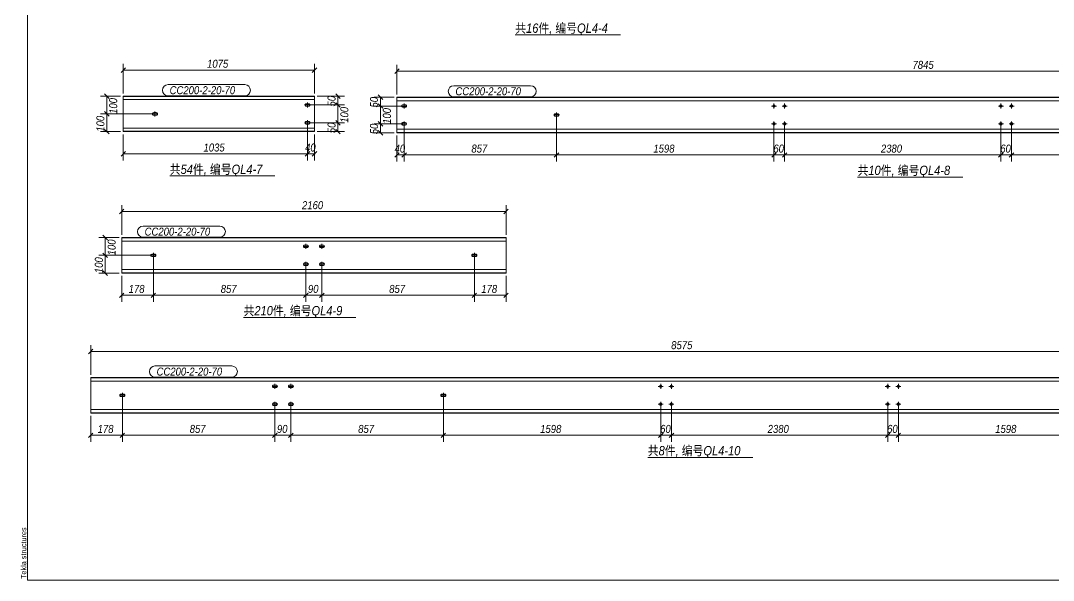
# Model space of a CAD drawing. Extents: x 857 to 4439, y -1249 to 4637.
# Drawn here: x 857.2 to 1244.2, y 2156.9 to 2366.5 of the extents above; entities that cross this region are included whole.
import ezdxf

# ---------------------------------------------------------------- set-up
doc = ezdxf.new("R2010")
doc.units = 0
doc.header["$LTSCALE"] = 1000
doc.header["$MEASUREMENT"] = 0
doc.linetypes.add('XKITLINE00', pattern=[0])
doc.linetypes.add('XKITLINE02', pattern=[4, 2, -2])
for name, color, linetype, lineweight in [('Bolt', 7, 'Continuous', 0), ('DrawingSheet', 5, 'Continuous', 0), ('OtherObjectType', 1, 'Continuous', 0), ('Part', 2, 'Continuous', 0), ('PartMark', 3, 'Continuous', 0), ('Z-DIMENSIONS', 1, 'Continuous', 0)]:
    doc.layers.add(name, color=color, linetype=linetype, lineweight=lineweight)
doc.styles.add('Arial', font='arial.ttf')
doc.styles.add('Arial Italic', font='ariali.ttf')

# ---------------------------------------------------------------- blocks, each defined once
blk = doc.blocks.new('墙面檩条4A')
at = {"layer": 'Bolt', "color": 3, "linetype": 'XKITLINE00', "lineweight": 0}
for p, q in [((108.97, 183.25), (108.93, 183.07)), ((108.93, 183.07), (108.93, 183.07)), ((108.93, 183.07), (108.97, 182.89)), ((110.8, 183.07), (108.93, 183.07)), ((109.07, 183.4), (108.97, 183.25)), ((108.97, 182.89), (109.07, 182.74)), ((109.22, 183.5), (109.07, 183.4)), ((109.07, 182.74), (109.22, 182.64)), ((109.4, 183.53), (109.22, 183.5)), ((109.22, 182.64), (109.4, 182.6)), ((110.33, 183.53), (109.4, 183.53)), ((109.4, 182.6), (110.33, 182.6)), ((109.86, 184), (109.86, 182.13)), ((110.51, 183.5), (110.33, 183.53)), ((110.33, 182.6), (110.51, 182.64)), ((110.66, 183.4), (110.51, 183.5)), ((110.51, 182.64), (110.66, 182.74)), ((110.76, 183.25), (110.66, 183.4)), ((110.66, 182.74), (110.76, 182.89)), ((110.8, 183.07), (110.76, 183.25)), ((110.76, 182.89), (110.8, 183.07)), ((110.8, 183.07), (110.8, 183.07)), ((145.17, 182.84), (145.13, 182.66)), ((145.13, 182.66), (145.13, 182.66)), ((145.13, 182.66), (145.17, 182.48)), ((147, 182.66), (145.13, 182.66)), ((145.27, 182.99), (145.17, 182.84)), ((145.17, 182.48), (145.27, 182.33)), ((145.42, 183.09), (145.27, 182.99)), ((145.27, 182.33), (145.42, 182.23)), ((145.6, 183.13), (145.42, 183.09)), ((145.42, 182.23), (145.6, 182.2)), ((146.53, 183.13), (145.6, 183.13)), ((145.6, 182.2), (146.53, 182.2)), ((146.06, 183.6), (146.06, 181.73)), ((146.71, 183.09), (146.53, 183.13)), ((146.53, 182.2), (146.71, 182.23)), ((146.86, 182.99), (146.71, 183.09)), ((146.71, 182.23), (146.86, 182.33)), ((146.96, 182.84), (146.86, 182.99)), ((146.86, 182.33), (146.96, 182.48)), ((147, 182.66), (146.96, 182.84)), ((146.96, 182.48), (147, 182.66)), ((147, 182.66), (147, 182.66)), ((285.6, 182.66), (283.73, 182.66)), ((284.66, 181.73), (284.66, 183.6)), ((289.6, 182.66), (287.73, 182.66)), ((288.66, 181.73), (288.66, 183.6)), ((370.63, 182.66), (368.76, 182.66)), ((369.7, 181.73), (369.7, 183.6)), ((374.63, 182.66), (372.76, 182.66)), ((373.7, 181.73), (373.7, 183.6)), ((51.83, 179.91), (51.8, 179.73)), ((51.8, 179.73), (51.8, 179.73)), ((51.8, 179.73), (51.83, 179.56)), ((53.66, 179.73), (51.8, 179.73)), ((51.93, 180.06), (51.83, 179.91)), ((51.83, 179.56), (51.93, 179.4)), ((52.08, 180.17), (51.93, 180.06)), ((51.93, 179.4), (52.08, 179.3)), ((52.26, 180.2), (52.08, 180.17)), ((52.08, 179.3), (52.26, 179.27)), ((53.2, 180.2), (52.26, 180.2)), ((52.26, 179.27), (53.2, 179.27)), ((52.73, 180.67), (52.73, 178.8)), ((53.38, 180.17), (53.2, 180.2)), ((53.2, 179.27), (53.38, 179.3)), ((53.53, 180.06), (53.38, 180.17)), ((53.38, 179.3), (53.53, 179.4)), ((53.63, 179.91), (53.53, 180.06)), ((53.53, 179.4), (53.63, 179.56)), ((53.66, 179.73), (53.63, 179.91)), ((53.63, 179.56), (53.66, 179.73)), ((53.66, 179.73), (53.66, 179.73)), ((202.3, 179.51), (202.26, 179.33)), ((202.26, 179.33), (202.26, 179.33)), ((202.26, 179.33), (202.3, 179.15)), ((204.13, 179.33), (202.26, 179.33)), ((202.4, 179.66), (202.3, 179.51)), ((202.3, 179.15), (202.4, 179)), ((202.55, 179.76), (202.4, 179.66)), ((202.4, 179), (202.55, 178.9)), ((202.73, 179.8), (202.55, 179.76)), ((202.55, 178.9), (202.73, 178.86)), ((203.66, 179.8), (202.73, 179.8)), ((202.73, 178.86), (203.66, 178.86)), ((203.2, 180.26), (203.2, 178.4)), ((203.84, 179.76), (203.66, 179.8)), ((203.66, 178.86), (203.84, 178.9)), ((203.99, 179.66), (203.84, 179.76)), ((203.84, 178.9), (203.99, 179)), ((204.1, 179.51), (203.99, 179.66)), ((203.99, 179), (204.1, 179.15)), ((204.13, 179.33), (204.1, 179.51)), ((204.1, 179.15), (204.13, 179.33)), ((204.13, 179.33), (204.13, 179.33)), ((108.97, 176.58), (108.93, 176.4)), ((108.93, 176.4), (108.93, 176.4)), ((108.93, 176.4), (108.97, 176.22)), ((110.8, 176.4), (108.93, 176.4)), ((109.07, 176.73), (108.97, 176.58)), ((108.97, 176.22), (109.07, 176.07)), ((109.22, 176.83), (109.07, 176.73)), ((109.07, 176.07), (109.22, 175.97)), ((109.4, 176.87), (109.22, 176.83)), ((109.22, 175.97), (109.4, 175.93)), ((110.33, 176.87), (109.4, 176.87)), ((109.4, 175.93), (110.33, 175.93)), ((109.86, 177.33), (109.86, 175.47)), ((110.51, 176.83), (110.33, 176.87)), ((110.33, 175.93), (110.51, 175.97)), ((110.66, 176.73), (110.51, 176.83)), ((110.51, 175.97), (110.66, 176.07)), ((110.76, 176.58), (110.66, 176.73)), ((110.66, 176.07), (110.76, 176.22)), ((110.8, 176.4), (110.76, 176.58)), ((110.76, 176.22), (110.8, 176.4)), ((110.8, 176.4), (110.8, 176.4)), ((145.17, 176.18), (145.13, 176)), ((145.13, 176), (145.13, 176)), ((145.13, 176), (145.17, 175.82)), ((147, 176), (145.13, 176)), ((145.27, 176.33), (145.17, 176.18)), ((145.17, 175.82), (145.27, 175.67)), ((145.42, 176.43), (145.27, 176.33)), ((145.27, 175.67), (145.42, 175.57)), ((145.6, 176.46), (145.42, 176.43)), ((145.42, 175.57), (145.6, 175.53)), ((146.53, 176.46), (145.6, 176.46)), ((145.6, 175.53), (146.53, 175.53)), ((146.06, 176.93), (146.06, 175.06)), ((146.71, 176.43), (146.53, 176.46)), ((146.53, 175.53), (146.71, 175.57)), ((146.86, 176.33), (146.71, 176.43)), ((146.71, 175.57), (146.86, 175.67)), ((146.96, 176.18), (146.86, 176.33)), ((146.86, 175.67), (146.96, 175.82)), ((147, 176), (146.96, 176.18)), ((146.96, 175.82), (147, 176)), ((147, 176), (147, 176)), ((285.6, 176), (283.73, 176)), ((284.66, 175.06), (284.66, 176.93)), ((289.6, 176), (287.73, 176)), ((288.66, 175.06), (288.66, 176.93)), ((370.63, 176), (368.76, 176)), ((369.7, 175.06), (369.7, 176.93)), ((374.63, 176), (372.76, 176)), ((373.7, 175.06), (373.7, 176.93)), ((108.37, 130.27), (108.33, 130.09)), ((108.33, 130.09), (108.33, 130.09)), ((108.33, 130.09), (108.37, 129.91)), ((110.2, 130.09), (108.33, 130.09)), ((108.47, 130.42), (108.37, 130.27)), ((108.37, 129.91), (108.47, 129.76)), ((108.62, 130.52), (108.47, 130.42)), ((108.47, 129.76), (108.62, 129.66)), ((108.8, 130.56), (108.62, 130.52)), ((108.62, 129.66), (108.8, 129.62)), ((109.73, 130.56), (108.8, 130.56)), ((108.8, 129.62), (109.73, 129.62)), ((109.27, 131.02), (109.27, 129.16)), ((109.91, 130.52), (109.73, 130.56)), ((109.73, 129.62), (109.91, 129.66)), ((110.06, 130.42), (109.91, 130.52)), ((109.91, 129.66), (110.06, 129.76)), ((110.16, 130.27), (110.06, 130.42)), ((110.06, 129.76), (110.16, 129.91)), ((110.2, 130.09), (110.16, 130.27)), ((110.16, 129.91), (110.2, 130.09)), ((110.2, 130.09), (110.2, 130.09)), ((114.37, 130.27), (114.33, 130.09)), ((114.33, 130.09), (114.33, 130.09)), ((114.33, 130.09), (114.37, 129.91)), ((116.2, 130.09), (114.33, 130.09)), ((114.47, 130.42), (114.37, 130.27)), ((114.37, 129.91), (114.47, 129.76)), ((114.62, 130.52), (114.47, 130.42)), ((114.47, 129.76), (114.62, 129.66)), ((114.8, 130.56), (114.62, 130.52)), ((114.62, 129.66), (114.8, 129.62)), ((115.73, 130.56), (114.8, 130.56)), ((114.8, 129.62), (115.73, 129.62)), ((115.27, 131.02), (115.27, 129.16)), ((115.91, 130.52), (115.73, 130.56)), ((115.73, 129.62), (115.91, 129.66)), ((116.06, 130.42), (115.91, 130.52)), ((115.91, 129.66), (116.06, 129.76)), ((116.16, 130.27), (116.06, 130.42)), ((116.06, 129.76), (116.16, 129.91)), ((116.2, 130.09), (116.16, 130.27)), ((116.16, 129.91), (116.2, 130.09)), ((116.2, 130.09), (116.2, 130.09)), ((51.23, 126.94), (51.2, 126.76)), ((51.2, 126.76), (51.2, 126.76)), ((51.2, 126.76), (51.23, 126.58)), ((53.07, 126.76), (51.2, 126.76)), ((51.34, 127.09), (51.23, 126.94)), ((51.23, 126.58), (51.34, 126.43)), ((51.49, 127.19), (51.34, 127.09)), ((51.34, 126.43), (51.49, 126.33)), ((51.67, 127.22), (51.49, 127.19)), ((51.49, 126.33), (51.67, 126.29)), ((52.6, 127.22), (51.67, 127.22)), ((51.67, 126.29), (52.6, 126.29)), ((52.13, 127.69), (52.13, 125.82)), ((52.78, 127.19), (52.6, 127.22)), ((52.6, 126.29), (52.78, 126.33)), ((52.93, 127.09), (52.78, 127.19)), ((52.78, 126.33), (52.93, 126.43)), ((53.03, 126.94), (52.93, 127.09)), ((52.93, 126.43), (53.03, 126.58)), ((53.07, 126.76), (53.03, 126.94)), ((53.03, 126.58), (53.07, 126.76)), ((53.07, 126.76), (53.07, 126.76)), ((108.62, 123.86), (108.47, 123.75)), ((108.8, 123.89), (108.62, 123.86)), ((109.73, 123.89), (108.8, 123.89)), ((109.27, 124.36), (109.27, 122.49)), ((109.91, 123.86), (109.73, 123.89)), ((110.06, 123.75), (109.91, 123.86)), ((114.62, 123.86), (114.47, 123.75)), ((114.8, 123.89), (114.62, 123.86)), ((115.73, 123.89), (114.8, 123.89)), ((115.27, 124.36), (115.27, 122.49)), ((115.91, 123.86), (115.73, 123.89)), ((116.06, 123.75), (115.91, 123.86)), ((171.5, 126.94), (171.47, 126.76)), ((171.47, 126.76), (171.47, 126.76)), ((171.47, 126.76), (171.5, 126.58)), ((173.33, 126.76), (171.47, 126.76)), ((171.6, 127.09), (171.5, 126.94)), ((171.5, 126.58), (171.6, 126.43)), ((171.75, 127.19), (171.6, 127.09)), ((171.6, 126.43), (171.75, 126.33)), ((171.93, 127.22), (171.75, 127.19)), ((171.75, 126.33), (171.93, 126.29)), ((172.87, 127.22), (171.93, 127.22)), ((171.93, 126.29), (172.87, 126.29)), ((172.4, 127.69), (172.4, 125.82)), ((173.04, 127.19), (172.87, 127.22)), ((172.87, 126.29), (173.04, 126.33)), ((173.2, 127.09), (173.04, 127.19)), ((173.04, 126.33), (173.2, 126.43)), ((173.3, 126.94), (173.2, 127.09)), ((173.2, 126.43), (173.3, 126.58)), ((173.33, 126.76), (173.3, 126.94)), ((173.3, 126.58), (173.33, 126.76)), ((173.33, 126.76), (173.33, 126.76)), ((108.37, 123.6), (108.33, 123.42)), ((108.33, 123.42), (108.33, 123.42)), ((108.33, 123.42), (108.37, 123.25)), ((110.2, 123.42), (108.33, 123.42)), ((108.47, 123.75), (108.37, 123.6)), ((108.37, 123.25), (108.47, 123.09)), ((108.47, 123.09), (108.62, 122.99)), ((108.62, 122.99), (108.8, 122.96)), ((108.8, 122.96), (109.73, 122.96)), ((109.73, 122.96), (109.91, 122.99)), ((109.91, 122.99), (110.06, 123.09)), ((110.16, 123.6), (110.06, 123.75)), ((110.06, 123.09), (110.16, 123.25)), ((110.2, 123.42), (110.16, 123.6)), ((110.16, 123.25), (110.2, 123.42)), ((110.2, 123.42), (110.2, 123.42)), ((114.37, 123.6), (114.33, 123.42)), ((114.33, 123.42), (114.33, 123.42)), ((114.33, 123.42), (114.37, 123.25)), ((116.2, 123.42), (114.33, 123.42)), ((114.47, 123.75), (114.37, 123.6)), ((114.37, 123.25), (114.47, 123.09)), ((114.47, 123.09), (114.62, 122.99)), ((114.62, 122.99), (114.8, 122.96)), ((114.8, 122.96), (115.73, 122.96)), ((115.73, 122.96), (115.91, 122.99)), ((115.91, 122.99), (116.06, 123.09)), ((116.16, 123.6), (116.06, 123.75)), ((116.06, 123.09), (116.16, 123.25)), ((116.2, 123.42), (116.16, 123.6)), ((116.16, 123.25), (116.2, 123.42)), ((116.2, 123.42), (116.2, 123.42)), ((96.74, 77.83), (96.71, 77.65)), ((96.71, 77.65), (96.71, 77.65)), ((96.71, 77.65), (96.74, 77.47)), ((98.58, 77.65), (96.71, 77.65)), ((96.85, 77.98), (96.74, 77.83)), ((96.74, 77.47), (96.85, 77.32)), ((97, 78.08), (96.85, 77.98)), ((97.18, 78.12), (97, 78.08)), ((98.11, 78.12), (97.18, 78.12)), ((97.64, 78.59), (97.64, 76.72)), ((98.29, 78.08), (98.11, 78.12)), ((98.44, 77.98), (98.29, 78.08)), ((98.54, 77.83), (98.44, 77.98)), ((98.44, 77.32), (98.54, 77.47)), ((98.58, 77.65), (98.54, 77.83)), ((98.54, 77.47), (98.58, 77.65)), ((98.58, 77.65), (98.58, 77.65)), ((102.74, 77.83), (102.71, 77.65)), ((102.71, 77.65), (102.71, 77.65)), ((102.71, 77.65), (102.74, 77.47)), ((104.58, 77.65), (102.71, 77.65)), ((102.85, 77.98), (102.74, 77.83)), ((102.74, 77.47), (102.85, 77.32)), ((103, 78.08), (102.85, 77.98)), ((103.18, 78.12), (103, 78.08)), ((104.11, 78.12), (103.18, 78.12)), ((103.64, 78.59), (103.64, 76.72)), ((104.29, 78.08), (104.11, 78.12)), ((104.44, 77.98), (104.29, 78.08)), ((104.54, 77.83), (104.44, 77.98)), ((104.44, 77.32), (104.54, 77.47)), ((104.58, 77.65), (104.54, 77.83)), ((104.54, 77.47), (104.58, 77.65)), ((104.58, 77.65), (104.58, 77.65)), ((243.17, 77.65), (241.31, 77.65)), ((242.24, 76.72), (242.24, 78.59)), ((247.17, 77.65), (245.31, 77.65)), ((246.24, 76.72), (246.24, 78.59)), ((328.21, 77.65), (326.34, 77.65)), ((327.27, 76.72), (327.27, 78.59)), ((332.21, 77.65), (330.34, 77.65)), ((331.27, 76.72), (331.27, 78.59)), ((39.61, 74.5), (39.58, 74.32)), ((39.58, 74.32), (39.58, 74.32)), ((39.58, 74.32), (39.61, 74.14)), ((41.44, 74.32), (39.58, 74.32)), ((39.71, 74.65), (39.61, 74.5)), ((39.61, 74.14), (39.71, 73.99)), ((39.86, 74.75), (39.71, 74.65)), ((39.71, 73.99), (39.86, 73.89)), ((40.04, 74.79), (39.86, 74.75)), ((39.86, 73.89), (40.04, 73.85)), ((40.98, 74.79), (40.04, 74.79)), ((40.04, 73.85), (40.98, 73.85)), ((40.51, 75.25), (40.51, 73.39)), ((41.15, 74.75), (40.98, 74.79)), ((40.98, 73.85), (41.15, 73.89)), ((41.31, 74.65), (41.15, 74.75)), ((41.15, 73.89), (41.31, 73.99)), ((41.41, 74.5), (41.31, 74.65)), ((41.31, 73.99), (41.41, 74.14)), ((41.44, 74.32), (41.41, 74.5)), ((41.41, 74.14), (41.44, 74.32)), ((41.44, 74.32), (41.44, 74.32)), ((96.85, 77.32), (97, 77.22)), ((97, 77.22), (97.18, 77.19)), ((97.18, 77.19), (98.11, 77.19)), ((98.11, 77.19), (98.29, 77.22)), ((98.29, 77.22), (98.44, 77.32)), ((102.85, 77.32), (103, 77.22)), ((103, 77.22), (103.18, 77.19)), ((103.18, 77.19), (104.11, 77.19)), ((104.11, 77.19), (104.29, 77.22)), ((104.29, 77.22), (104.44, 77.32)), ((159.88, 74.5), (159.84, 74.32)), ((159.84, 74.32), (159.84, 74.32)), ((159.84, 74.32), (159.88, 74.14)), ((161.71, 74.32), (159.84, 74.32)), ((159.98, 74.65), (159.88, 74.5)), ((159.88, 74.14), (159.98, 73.99)), ((160.13, 74.75), (159.98, 74.65)), ((159.98, 73.99), (160.13, 73.89)), ((160.31, 74.79), (160.13, 74.75)), ((160.13, 73.89), (160.31, 73.85)), ((161.24, 74.79), (160.31, 74.79)), ((160.31, 73.85), (161.24, 73.85)), ((160.78, 75.25), (160.78, 73.39)), ((161.42, 74.75), (161.24, 74.79)), ((161.24, 73.85), (161.42, 73.89)), ((161.57, 74.65), (161.42, 74.75)), ((161.42, 73.89), (161.57, 73.99)), ((161.67, 74.5), (161.57, 74.65)), ((161.57, 73.99), (161.67, 74.14)), ((161.71, 74.32), (161.67, 74.5)), ((161.67, 74.14), (161.71, 74.32)), ((161.71, 74.32), (161.71, 74.32)), ((96.74, 71.16), (96.71, 70.99)), ((96.71, 70.99), (96.71, 70.99)), ((96.71, 70.99), (96.74, 70.81)), ((98.58, 70.99), (96.71, 70.99)), ((96.85, 71.32), (96.74, 71.16)), ((96.74, 70.81), (96.85, 70.66)), ((97, 71.42), (96.85, 71.32)), ((96.85, 70.66), (97, 70.55)), ((97.18, 71.45), (97, 71.42)), ((97, 70.55), (97.18, 70.52)), ((98.11, 71.45), (97.18, 71.45)), ((97.18, 70.52), (98.11, 70.52)), ((97.64, 71.92), (97.64, 70.05)), ((98.29, 71.42), (98.11, 71.45)), ((98.11, 70.52), (98.29, 70.55)), ((98.44, 71.32), (98.29, 71.42)), ((98.29, 70.55), (98.44, 70.66)), ((98.54, 71.16), (98.44, 71.32)), ((98.44, 70.66), (98.54, 70.81)), ((98.58, 70.99), (98.54, 71.16)), ((98.54, 70.81), (98.58, 70.99)), ((98.58, 70.99), (98.58, 70.99)), ((102.74, 71.16), (102.71, 70.99)), ((102.71, 70.99), (102.71, 70.99)), ((102.71, 70.99), (102.74, 70.81)), ((104.58, 70.99), (102.71, 70.99)), ((102.85, 71.32), (102.74, 71.16)), ((102.74, 70.81), (102.85, 70.66)), ((103, 71.42), (102.85, 71.32)), ((102.85, 70.66), (103, 70.55)), ((103.18, 71.45), (103, 71.42)), ((103, 70.55), (103.18, 70.52)), ((104.11, 71.45), (103.18, 71.45)), ((103.18, 70.52), (104.11, 70.52)), ((103.64, 71.92), (103.64, 70.05)), ((104.29, 71.42), (104.11, 71.45)), ((104.11, 70.52), (104.29, 70.55)), ((104.44, 71.32), (104.29, 71.42)), ((104.29, 70.55), (104.44, 70.66)), ((104.54, 71.16), (104.44, 71.32)), ((104.44, 70.66), (104.54, 70.81)), ((104.58, 70.99), (104.54, 71.16)), ((104.54, 70.81), (104.58, 70.99)), ((104.58, 70.99), (104.58, 70.99)), ((243.17, 70.99), (241.31, 70.99)), ((242.24, 70.05), (242.24, 71.92)), ((247.17, 70.99), (245.31, 70.99)), ((246.24, 70.05), (246.24, 71.92)), ((328.21, 70.99), (326.34, 70.99)), ((327.27, 70.05), (327.27, 71.92)), ((332.21, 70.99), (330.34, 70.99)), ((331.27, 70.05), (331.27, 71.92))]:
    blk.add_line(p, q, dxfattribs=at)
for centre in [(284.66, 182.66), (288.66, 182.66), (369.7, 182.66), (373.7, 182.66), (284.66, 176), (288.66, 176), (369.7, 176), (373.7, 176), (242.24, 77.65), (246.24, 77.65), (327.27, 77.65), (331.27, 77.65), (242.24, 70.99), (246.24, 70.99), (327.27, 70.99), (331.27, 70.99)]:
    blk.add_circle(centre, 0.467, dxfattribs=at)
at = {"layer": 'DrawingSheet', "color": 5, "linetype": 'XKITLINE00', "lineweight": 0}
for p, q in [((5, 415), (5, 5)), ((5, 5), (589, 5))]:
    blk.add_line(p, q, dxfattribs=at)
at = {"layer": 'OtherObjectType', "color": 1, "linetype": 'XKITLINE00', "lineweight": 0}
for p, q in [((187.71, 209.34), (227.13, 209.34)), ((58.27, 156.48), (97.69, 156.48)), ((315.98, 156.08), (355.39, 156.08)), ((85.91, 103.51), (127.93, 103.51)), ((237.38, 51.07), (276.8, 51.07))]:
    blk.add_line(p, q, dxfattribs=at)
at = {"layer": 'Part', "color": 2, "linetype": 'XKITLINE00', "lineweight": 0}
for p, q in [((40.86, 173.07), (40.86, 186.4)), ((112.53, 186.4), (40.86, 186.4)), ((112.53, 173.07), (112.53, 186.4)), ((143.4, 172.66), (143.4, 186)), ((244.1, 186), (143.4, 186)), ((329.13, 186), (244.2, 186)), ((414.16, 186), (329.23, 186)), ((112.53, 185.07), (40.86, 185.07)), ((244.1, 184.66), (143.4, 184.66)), ((329.13, 184.66), (244.2, 184.66)), ((414.16, 184.66), (329.23, 184.66)), ((112.53, 174.4), (40.86, 174.4)), ((112.53, 173.07), (40.86, 173.07)), ((244.1, 174), (143.4, 174)), ((244.1, 172.66), (143.4, 172.66)), ((329.13, 174), (244.2, 174)), ((329.13, 172.66), (244.2, 172.66)), ((414.16, 174), (329.23, 174)), ((414.16, 172.66), (329.23, 172.66)), ((40.27, 120.09), (40.27, 133.42)), ((184.27, 133.42), (40.27, 133.42)), ((184.27, 132.09), (40.27, 132.09)), ((184.27, 120.09), (184.27, 133.42)), ((184.27, 121.42), (40.27, 121.42)), ((184.27, 120.09), (40.27, 120.09)), ((28.64, 67.65), (28.64, 80.99)), ((201.67, 80.99), (28.64, 80.99)), ((201.67, 79.65), (28.64, 79.65)), ((286.71, 80.99), (201.77, 80.99)), ((286.71, 79.65), (201.77, 79.65)), ((371.74, 80.99), (286.81, 80.99)), ((371.74, 79.65), (286.81, 79.65)), ((472.57, 80.99), (371.84, 80.99)), ((472.57, 79.65), (371.84, 79.65)), ((201.67, 68.99), (28.64, 68.99)), ((201.67, 67.65), (28.64, 67.65)), ((286.71, 68.99), (201.77, 68.99)), ((286.71, 67.65), (201.77, 67.65)), ((371.74, 68.99), (286.81, 68.99)), ((371.74, 67.65), (286.81, 67.65)), ((472.57, 68.99), (371.84, 68.99)), ((472.57, 67.65), (371.84, 67.65))]:
    blk.add_line(p, q, dxfattribs=at)
at = {"layer": 'Part', "color": 7, "linetype": 'XKITLINE02', "lineweight": 0}
for p, q in [((112.53, 186.27), (40.86, 186.27)), ((244.1, 185.86), (143.4, 185.86)), ((329.13, 185.86), (244.2, 185.86)), ((414.16, 185.86), (329.23, 185.86)), ((112.53, 173.2), (40.86, 173.2)), ((244.1, 172.8), (143.4, 172.8)), ((329.13, 172.8), (244.2, 172.8)), ((414.16, 172.8), (329.23, 172.8)), ((184.27, 133.29), (40.27, 133.29)), ((184.27, 120.22), (40.27, 120.22)), ((201.67, 80.85), (28.64, 80.85)), ((286.71, 80.85), (201.77, 80.85)), ((371.74, 80.85), (286.81, 80.85)), ((472.57, 80.85), (371.84, 80.85)), ((201.67, 67.79), (28.64, 67.79)), ((286.71, 67.79), (201.77, 67.79)), ((371.74, 67.79), (286.81, 67.79)), ((472.57, 67.79), (371.84, 67.79))]:
    blk.add_line(p, q, dxfattribs=at)
at = {"layer": 'PartMark', "color": 1, "linetype": 'XKITLINE00', "lineweight": 0}
for p, q in [((57.62, 190.7), (86.39, 190.7)), ((164.71, 190.3), (193.48, 190.3)), ((57.62, 186.5), (86.39, 186.5)), ((164.71, 186.1), (193.48, 186.1)), ((48.25, 137.72), (77.02, 137.72)), ((48.25, 133.52), (77.02, 133.52)), ((52.73, 85.29), (81.5, 85.29)), ((52.73, 81.09), (81.5, 81.09))]:
    blk.add_line(p, q, dxfattribs=at)
for centre, start, end in [((57.62, 188.6), 90, 270), ((86.39, 188.6), 270, 90), ((164.71, 188.2), 90, 270), ((193.48, 188.2), 270, 90), ((48.25, 135.62), 90, 270), ((77.02, 135.62), 270, 90), ((52.73, 83.19), 90, 270), ((81.5, 83.19), 270, 90)]:
    blk.add_arc(centre, 2.1, start, end, dxfattribs=at)
at = {"layer": 'Z-DIMENSIONS', "color": 4, "linetype": 'XKITLINE00', "lineweight": 0}
for p, q in [((40.86, 187.4), (40.86, 198.51)), ((112.53, 187.4), (112.53, 198.51)), ((143.4, 187), (143.4, 198.1)), ((41.71, 196.95), (40.01, 195.26)), ((40.86, 196.11), (112.53, 196.11)), ((113.38, 196.95), (111.68, 195.26)), ((144.25, 196.55), (142.55, 194.85)), ((143.4, 195.7), (538.66, 195.7)), ((39.86, 186.4), (32.27, 186.4)), ((33.83, 187.25), (35.52, 185.55)), ((34.67, 179.73), (34.67, 186.4)), ((113.53, 186.4), (123.69, 186.4)), ((120.44, 187.25), (122.14, 185.55)), ((121.29, 183.07), (121.29, 186.4)), ((142.4, 186), (134.81, 186)), ((136.36, 186.85), (138.06, 185.15)), ((137.21, 182.66), (137.21, 186)), ((110.86, 183.07), (123.69, 183.07)), ((110.86, 183.07), (123.69, 183.07)), ((120.44, 183.92), (122.14, 182.22)), ((120.44, 183.92), (122.14, 182.22)), ((121.29, 176.4), (121.29, 183.07)), ((145.06, 182.66), (134.81, 182.66)), ((145.06, 182.66), (134.81, 182.66)), ((136.36, 183.51), (138.06, 181.81)), ((136.36, 183.51), (138.06, 181.81)), ((137.21, 176), (137.21, 182.66)), ((51.73, 179.73), (32.27, 179.73)), ((51.73, 179.73), (32.27, 179.73)), ((33.83, 180.58), (35.52, 178.89)), ((33.83, 180.58), (35.52, 178.89)), ((34.67, 173.07), (34.67, 179.73)), ((203.2, 178.33), (203.2, 161.93)), ((203.2, 178.33), (203.2, 161.93)), ((109.86, 175.4), (109.86, 162.33)), ((109.86, 175.4), (109.86, 162.33)), ((110.86, 176.4), (123.69, 176.4)), ((110.86, 176.4), (123.69, 176.4)), ((120.44, 177.25), (122.14, 175.55)), ((120.44, 177.25), (122.14, 175.55)), ((121.29, 173.07), (121.29, 176.4)), ((145.06, 176), (134.81, 176)), ((145.06, 176), (134.81, 176)), ((136.36, 176.85), (138.06, 175.15)), ((136.36, 176.85), (138.06, 175.15)), ((137.21, 172.66), (137.21, 176)), ((146.06, 175), (146.06, 161.93)), ((146.06, 175), (146.06, 161.93)), ((284.66, 175), (284.66, 161.93)), ((284.66, 175), (284.66, 161.93)), ((288.66, 175), (288.66, 161.93)), ((288.66, 175), (288.66, 161.93)), ((369.7, 175), (369.7, 161.93)), ((369.7, 175), (369.7, 161.93)), ((373.7, 175), (373.7, 161.93)), ((373.7, 175), (373.7, 161.93)), ((39.86, 173.07), (32.27, 173.07)), ((33.83, 173.92), (35.52, 172.22)), ((40.86, 172.07), (40.86, 162.33)), ((112.53, 172.07), (112.53, 162.33)), ((113.53, 173.07), (123.69, 173.07)), ((120.44, 173.92), (122.14, 172.22)), ((142.4, 172.66), (134.81, 172.66)), ((136.36, 173.51), (138.06, 171.81)), ((143.4, 171.66), (143.4, 161.93)), ((41.71, 165.58), (40.01, 163.89)), ((40.86, 164.73), (109.86, 164.73)), ((110.71, 165.58), (109.01, 163.89)), ((110.71, 165.58), (109.01, 163.89)), ((109.86, 164.73), (112.53, 164.73)), ((113.38, 165.58), (111.68, 163.89)), ((144.25, 165.18), (142.55, 163.48)), ((143.4, 164.33), (146.06, 164.33)), ((146.91, 165.18), (145.22, 163.48)), ((146.91, 165.18), (145.22, 163.48)), ((146.06, 164.33), (203.2, 164.33)), ((204.05, 165.18), (202.35, 163.48)), ((204.05, 165.18), (202.35, 163.48)), ((203.2, 164.33), (284.66, 164.33)), ((285.51, 165.18), (283.81, 163.48)), ((285.51, 165.18), (283.81, 163.48)), ((284.66, 164.33), (288.66, 164.33)), ((289.51, 165.18), (287.81, 163.48)), ((289.51, 165.18), (287.81, 163.48)), ((288.66, 164.33), (369.7, 164.33)), ((370.54, 165.18), (368.85, 163.48)), ((370.54, 165.18), (368.85, 163.48)), ((369.7, 164.33), (373.7, 164.33)), ((374.54, 165.18), (372.85, 163.48)), ((374.54, 165.18), (372.85, 163.48)), ((373.7, 164.33), (455.2, 164.33)), ((41.11, 143.98), (39.42, 142.28)), ((40.27, 134.42), (40.27, 145.53)), ((185.11, 143.98), (183.42, 142.28)), ((184.27, 134.42), (184.27, 145.53)), ((40.27, 143.13), (184.27, 143.13)), ((39.27, 133.42), (31.68, 133.42)), ((33.23, 134.27), (34.92, 132.58)), ((34.08, 126.76), (34.08, 133.42)), ((51.13, 126.76), (31.68, 126.76)), ((51.13, 126.76), (31.68, 126.76)), ((33.23, 127.61), (34.92, 125.91)), ((33.23, 127.61), (34.92, 125.91)), ((34.08, 120.09), (34.08, 126.76)), ((52.13, 125.76), (52.13, 109.36)), ((52.13, 125.76), (52.13, 109.36)), ((172.4, 125.76), (172.4, 109.36)), ((172.4, 125.76), (172.4, 109.36)), ((39.27, 120.09), (31.68, 120.09)), ((33.23, 120.94), (34.92, 119.24)), ((109.27, 122.42), (109.27, 109.36)), ((109.27, 122.42), (109.27, 109.36)), ((115.27, 122.42), (115.27, 109.36)), ((115.27, 122.42), (115.27, 109.36)), ((40.27, 119.09), (40.27, 109.36)), ((184.27, 119.09), (184.27, 109.36)), ((41.11, 112.61), (39.42, 110.91)), ((52.98, 112.61), (51.28, 110.91)), ((52.98, 112.61), (51.28, 110.91)), ((110.11, 112.61), (108.42, 110.91)), ((110.11, 112.61), (108.42, 110.91)), ((116.11, 112.61), (114.42, 110.91)), ((116.11, 112.61), (114.42, 110.91)), ((173.25, 112.61), (171.55, 110.91)), ((173.25, 112.61), (171.55, 110.91)), ((185.11, 112.61), (183.42, 110.91)), ((40.27, 111.76), (52.13, 111.76)), ((52.13, 111.76), (109.27, 111.76)), ((109.27, 111.76), (115.27, 111.76)), ((115.27, 111.76), (172.4, 111.76)), ((172.4, 111.76), (184.27, 111.76)), ((28.64, 81.99), (28.64, 93.09)), ((29.49, 91.54), (27.79, 89.84)), ((28.64, 90.69), (472.57, 90.69)), ((40.51, 73.32), (40.51, 56.92)), ((40.51, 73.32), (40.51, 56.92)), ((97.64, 69.99), (97.64, 56.92)), ((97.64, 69.99), (97.64, 56.92)), ((103.64, 69.99), (103.64, 56.92)), ((103.64, 69.99), (103.64, 56.92)), ((160.78, 73.32), (160.78, 56.92)), ((160.78, 73.32), (160.78, 56.92)), ((242.24, 69.99), (242.24, 56.92)), ((242.24, 69.99), (242.24, 56.92)), ((246.24, 69.99), (246.24, 56.92)), ((246.24, 69.99), (246.24, 56.92)), ((327.27, 69.99), (327.27, 56.92)), ((327.27, 69.99), (327.27, 56.92)), ((331.27, 69.99), (331.27, 56.92)), ((331.27, 69.99), (331.27, 56.92)), ((28.64, 66.65), (28.64, 56.92)), ((29.49, 60.17), (27.79, 58.47)), ((28.64, 59.32), (40.51, 59.32)), ((41.36, 60.17), (39.66, 58.47)), ((41.36, 60.17), (39.66, 58.47)), ((40.51, 59.32), (97.64, 59.32)), ((98.49, 60.17), (96.79, 58.47)), ((98.49, 60.17), (96.79, 58.47)), ((97.64, 59.32), (103.64, 59.32)), ((104.49, 60.17), (102.79, 58.47)), ((104.49, 60.17), (102.79, 58.47)), ((103.64, 59.32), (160.78, 59.32)), ((161.62, 60.17), (159.93, 58.47)), ((161.62, 60.17), (159.93, 58.47)), ((160.78, 59.32), (242.24, 59.32)), ((243.09, 60.17), (241.39, 58.47)), ((243.09, 60.17), (241.39, 58.47)), ((242.24, 59.32), (246.24, 59.32)), ((247.09, 60.17), (245.39, 58.47)), ((247.09, 60.17), (245.39, 58.47)), ((246.24, 59.32), (327.27, 59.32)), ((328.12, 60.17), (326.43, 58.47)), ((328.12, 60.17), (326.43, 58.47)), ((327.27, 59.32), (331.27, 59.32)), ((332.12, 60.17), (330.43, 58.47)), ((332.12, 60.17), (330.43, 58.47)), ((331.27, 59.32), (412.77, 59.32))]:
    blk.add_line(p, q, dxfattribs=at)
at = {"layer": 'Z-DIMENSIONS', "color": 3}
for p in [(40.86, 196.11), (112.53, 196.11), (143.4, 195.7), (34.67, 186.4), (121.29, 186.4), (137.21, 186), (121.29, 183.07), (121.29, 183.07), (137.21, 182.66), (137.21, 182.66), (34.67, 179.73), (34.67, 179.73), (121.29, 176.4), (121.29, 176.4), (137.21, 176), (137.21, 176), (34.67, 173.07), (121.29, 173.07), (137.21, 172.66), (40.86, 164.73), (109.86, 164.73), (109.86, 164.73), (112.53, 164.73), (143.4, 164.33), (146.06, 164.33), (146.06, 164.33), (203.2, 164.33), (203.2, 164.33), (284.66, 164.33), (284.66, 164.33), (288.66, 164.33), (288.66, 164.33), (369.7, 164.33), (369.7, 164.33), (373.7, 164.33), (373.7, 164.33), (40.27, 143.13), (184.27, 143.13), (34.08, 133.42), (34.08, 126.76), (34.08, 126.76), (34.08, 120.09), (40.27, 111.76), (52.13, 111.76), (52.13, 111.76), (109.27, 111.76), (109.27, 111.76), (115.27, 111.76), (115.27, 111.76), (172.4, 111.76), (172.4, 111.76), (184.27, 111.76), (28.64, 90.69), (28.64, 59.32), (40.51, 59.32), (40.51, 59.32), (97.64, 59.32), (97.64, 59.32), (103.64, 59.32), (103.64, 59.32), (160.78, 59.32), (160.78, 59.32), (242.24, 59.32), (242.24, 59.32), (246.24, 59.32), (246.24, 59.32), (327.27, 59.32), (327.27, 59.32), (331.27, 59.32), (331.27, 59.32)]:
    blk.add_point(p, dxfattribs=at)
at = {"layer": 'DrawingSheet', "color": 5, "style": 'Arial', "width": 0.85}
blk.add_text('Tekla structures', height=2, rotation=90, dxfattribs=at).set_placement((4.5, 5.5))
at = {"layer": 'OtherObjectType', "color": 1, "style": 'Arial Italic', "width": 0.85}
for s, p in [('共16件, 编号QL4-4', (187.71, 210.09)), ('共54件, 编号QL4-7', (58.27, 157.23)), ('共10件, 编号QL4-8', (315.98, 156.83)), ('共210件, 编号QL4-9', (85.91, 104.26)), ('共8件, 编号QL4-10', (237.38, 51.82))]:
    blk.add_text(s, height=3.5, dxfattribs=at).set_placement(p)
at = {"layer": 'PartMark', "color": 7, "style": 'Arial Italic', "width": 0.85}
for p in [(58.22, 187.1), (165.31, 186.7), (48.85, 134.12), (53.33, 81.69)]:
    blk.add_text('CC200-2-20-70', height=3, dxfattribs=at).set_placement(p)
at = {"layer": 'Z-DIMENSIONS', "color": 3, "style": 'Arial Italic', "width": 0.85}
for s, p in [('1075', (72.25, 197.01)), ('7845', (336.58, 196.6)), ('1035', (70.91, 165.63)), ('40', (108.97, 165.63)), ('40', (142.51, 165.23)), ('857', (171.29, 165.23)), ('1598', (239.48, 165.23)), ('60', (284.44, 165.23)), ('2380', (324.73, 165.23)), ('60', (369.47, 165.23)), ('2160', (107.82, 144.03)), ('178', (42.86, 112.66)), ('857', (77.36, 112.66)), ('90', (110.04, 112.66)), ('857', (140.49, 112.66)), ('178', (174.99, 112.66)), ('8575', (246.16, 91.59)), ('178', (31.24, 60.22)), ('857', (65.74, 60.22)), ('90', (98.42, 60.22)), ('857', (128.87, 60.22)), ('1598', (197.06, 60.22)), ('60', (242.02, 60.22)), ('2380', (282.31, 60.22)), ('60', (327.05, 60.22)), ('1598', (367.57, 60.22))]:
    blk.add_text(s, height=3, dxfattribs=at).set_placement(p)
for s, p in [('50', (120.39, 182.51)), ('50', (136.31, 182.1)), ('100', (38.57, 179.73)), ('100', (125.19, 176.4)), ('100', (141.11, 175.99)), ('100', (33.77, 173.06)), ('50', (120.39, 172.51)), ('50', (136.31, 172.1)), ('100', (37.98, 126.75)), ('100', (33.18, 120.09))]:
    blk.add_text(s, height=3, rotation=90.0002, dxfattribs=at).set_placement(p)

msp = doc.modelspace()

# ---------------------------------------------------------------- block references
msp.add_blockref('墙面檩条4A', (854.82, 2151.87))

doc.saveas('drawing.dxf')
